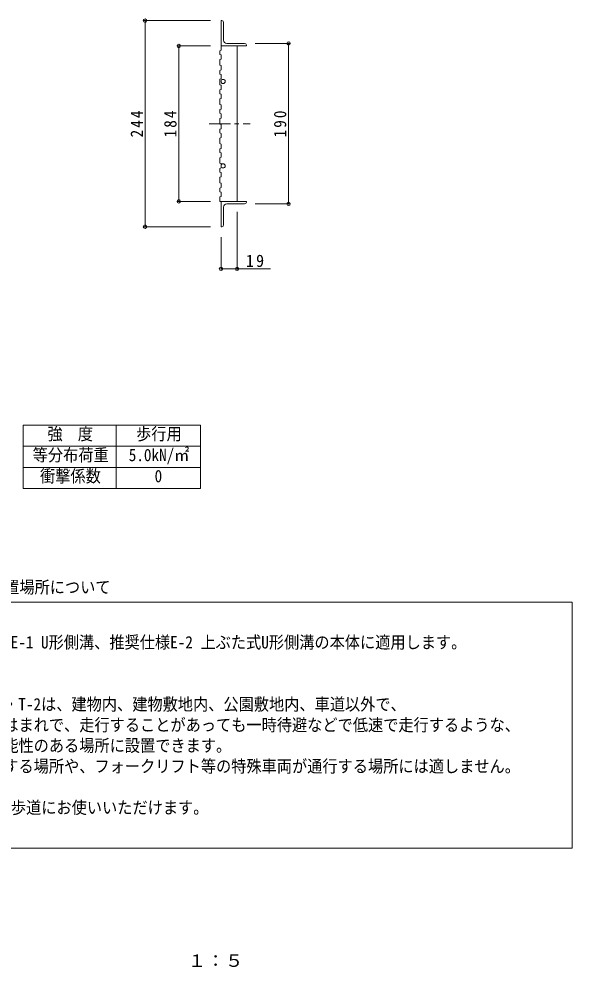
# Model space of a CAD drawing. Units: millimetres, scale not verified. Extents: x -918 to 910, y -686 to 591.
# Drawn here: x 255 to 910, y -680 to 443 of the extents above; entities that cross this region are included whole.
import ezdxf
from ezdxf.enums import TextEntityAlignment as Align

# ---------------------------------------------------------------- set-up
doc = ezdxf.new("R2010")
doc.units = ezdxf.units.MM
doc.header["$LTSCALE"] = 5
doc.header["$PDMODE"] = 32
doc.header["$PDSIZE"] = 4
doc.linetypes.add('CHAIN1', pattern=[8, 5, -1, 1, -1])
for name, color, linetype, lineweight in [('1-1_1-1ﾚｲﾔ', 2, 'Continuous', 9), ('1-2_1-2ﾚｲﾔ', 3, 'Continuous', 9), ('1-4_1-4ﾚｲﾔ', 7, 'Continuous', 9), ('F-F_F-Fﾚｲﾔ', 7, 'Continuous', 9)]:
    doc.layers.add(name, color=color, linetype=linetype, lineweight=lineweight)
doc.layers.add('F-0_F-0ﾚｲﾔ', color=2, linetype='Continuous')
doc.styles.add('ＭＳ ゴシック', font='')
doc.styles.get('ＭＳ ゴシック').set_extended_font_data('MS Gothic')

msp = doc.modelspace()

# ---------------------------------------------------------------- linework, layer by layer
at = {"layer": '1-1_1-1ﾚｲﾔ'}
for p, q in [((494.276, 440.967), (494.276, 410.967)), ((495.276, 440.967), (494.276, 440.967)), ((497.276, 417.967), (497.276, 438.967)), ((494.276, 410.967), (524.276, 410.967)), ((501.276, 413.967), (522.276, 413.967)), ((524.276, 411.967), (524.276, 410.967)), ((494.276, 226.967), (524.276, 226.967)), ((494.276, 196.967), (494.276, 226.967)), ((524.276, 225.967), (524.276, 226.967)), ((497.276, 219.967), (497.276, 198.967)), ((501.276, 223.967), (522.276, 223.967)), ((495.276, 196.967), (494.276, 196.967))]:
    msp.add_line(p, q, dxfattribs=at)
for centre, radius, start, end in [((495.276, 438.967), 2, 0, 90), ((501.276, 417.967), 4, 180, 270), ((522.276, 411.967), 2, 0, 90), ((522.276, 225.967), 2, 270, 0), ((501.276, 219.967), 4, 90, 180), ((495.276, 198.967), 2, 270, 0)]:
    msp.add_arc(centre, radius, start, end, dxfattribs=at)
at = {"layer": '1-2_1-2ﾚｲﾔ'}
for p, q in [((492.776, 405.343), (494.276, 405.854)), ((494.276, 410.967), (494.276, 405.854)), ((513.276, 410.967), (513.276, 226.967)), ((492.776, 394.799), (494.276, 395.311)), ((492.776, 382.116), (494.276, 382.628)), ((494.276, 387.741), (494.276, 382.628)), ((492.776, 371.573), (494.276, 372.084)), ((492.776, 358.89), (494.276, 359.401)), ((494.276, 364.514), (494.276, 359.401)), ((492.776, 348.347), (494.276, 348.858)), ((494.276, 353.971), (494.276, 348.858)), ((494.276, 341.288), (494.276, 336.175)), ((492.776, 335.663), (494.276, 336.175)), ((492.776, 325.12), (494.276, 325.632)), ((494.276, 330.745), (494.276, 325.632)), ((494.276, 318.062), (494.276, 312.948)), ((492.776, 312.437), (494.276, 312.948)), ((494.276, 307.518), (494.276, 302.405)), ((492.776, 301.894), (494.276, 302.405)), ((494.276, 294.835), (494.276, 289.722)), ((492.776, 289.211), (494.276, 289.722)), ((494.276, 284.292), (494.276, 279.179)), ((492.776, 278.668), (494.276, 279.179)), ((494.276, 271.609), (494.276, 266.496)), ((492.776, 265.985), (494.276, 266.496)), ((494.276, 261.066), (494.276, 255.953)), ((492.776, 255.441), (494.276, 255.953)), ((494.276, 248.383), (494.276, 243.27)), ((492.776, 242.758), (494.276, 243.27)), ((494.276, 237.839), (494.276, 232.726)), ((492.776, 232.215), (494.276, 232.726)), ((492.776, 232.215), (492.776, 226.967)), ((494.276, 226.967), (492.776, 226.967))]:
    msp.add_line(p, q, dxfattribs=at)
at = {"layer": '1-2_1-2ﾚｲﾔ', "linetype": 'CHAIN1'}
msp.add_line((480.372, 318.967), (528.7, 318.967), dxfattribs=at)
at = {"layer": '1-2_1-2ﾚｲﾔ'}
for points in [[(492.776, 405.343), (492.776, 400.935), (494.276, 400.424), (494.276, 395.311)], [(492.776, 394.799), (492.776, 388.252), (494.276, 387.741)], [(492.776, 382.116), (492.776, 377.709), (494.276, 377.198), (494.276, 372.084)], [(492.776, 371.573), (492.776, 365.026), (494.276, 364.514)], [(492.776, 358.89), (492.776, 354.482), (494.276, 353.971)], [(492.776, 348.347), (492.776, 341.799), (494.276, 341.288)], [(492.776, 335.663), (492.776, 331.256), (494.276, 330.745)], [(492.776, 325.12), (492.776, 318.573), (494.276, 318.062)], [(492.776, 312.437), (492.776, 308.03), (494.276, 307.518)], [(492.776, 301.894), (492.776, 295.347), (494.276, 294.835)], [(492.776, 289.211), (492.776, 284.803), (494.276, 284.292)], [(492.776, 278.668), (492.776, 272.12), (494.276, 271.609)], [(492.776, 265.985), (492.776, 261.577), (494.276, 261.066)], [(492.776, 255.441), (492.776, 248.894), (494.276, 248.383)], [(492.776, 242.758), (492.776, 238.351), (494.276, 237.839)]]:
    msp.add_lwpolyline(points, dxfattribs=at)
for centre in [(496.776, 368.967), (496.776, 268.967)]:
    msp.add_circle(centre, 2.5, dxfattribs=at)
at = {"layer": '1-4_1-4ﾚｲﾔ'}
for p, q in [((481.776, 440.967), (402.776, 440.967)), ((404.276, 196.967), (404.276, 440.967)), ((481.776, 410.967), (442.776, 410.967)), ((444.276, 226.967), (444.276, 410.967)), ((534.776, 413.967), (575.776, 413.967)), ((574.276, 223.967), (574.276, 413.967)), ((481.776, 226.967), (442.776, 226.967)), ((513.276, 214.467), (513.276, 145.467)), ((534.776, 223.967), (575.776, 223.967)), ((481.776, 196.967), (402.776, 196.967)), ((494.276, 184.467), (494.276, 145.467)), ((494.276, 146.967), (553.048, 146.967))]:
    msp.add_line(p, q, dxfattribs=at)
for p in [(404.276, 440.967), (574.276, 413.967), (444.276, 410.967), (444.276, 226.967), (574.276, 223.967), (404.276, 196.967), (494.276, 146.967), (513.276, 146.967)]:
    msp.add_point(p, dxfattribs=at)
at = {"layer": 'F-F_F-Fﾚｲﾔ', "color": 2}
for p, q in [((260, -38.116), (470, -38.116)), ((260, -38.116), (260, -113.116)), ((370, -38.116), (370, -113.116)), ((470, -38.116), (470, -113.116)), ((260, -63.116), (470, -63.116)), ((260, -88.116), (470, -88.116)), ((260, -113.116), (470, -113.116)), ((40, -247.723), (910, -247.723))]:
    msp.add_line(p, q, dxfattribs=at)
msp.add_lwpolyline([(910, -247.723), (910, -539.054), (40, -539.054)], dxfattribs=at)

# ---------------------------------------------------------------- texts
at = {"layer": '1-4_1-4ﾚｲﾔ', "color": 2, "char_height": 14.66, "attachment_point": 7, "rotation": 90, "style": 'ＭＳ ゴシック'}
for s, insert in [('\\T1.27;\\W0.9;244', (401.776, 302.717)), ('\\T1.27;\\W0.9;184', (441.776, 302.717)), ('\\T1.27;\\W0.9;190', (571.776, 302.717))]:
    msp.add_mtext(s, dxfattribs=dict(at, insert=insert))
at = {"layer": '1-4_1-4ﾚｲﾔ', "color": 2, "insert": (523.795, 149.018), "char_height": 14.66, "attachment_point": 7, "style": 'ＭＳ ゴシック'}
msp.add_mtext('\\T1.27;\\W0.95;19', dxfattribs=at)
at = {"layer": 'F-0_F-0ﾚｲﾔ', "style": 'ＭＳ ゴシック', "width": 1.1}
msp.add_text('１：５', height=14.66, dxfattribs=at).set_placement((454.889, -683.96), align=Align.BOTTOM_LEFT)
at = {"layer": 'F-F_F-Fﾚｲﾔ', "style": 'ＭＳ ゴシック', "width": 0.9}
for s, p in [('強\u3000度', (288.75, -60.116)), ('歩行用', (393.75, -60.116)), ('等分布荷重', (271.25, -85.116)), ('5.0kN/㎡', (385, -85.116)), ('衝撃係数', (280, -110.116)), ('0', (415.625, -110.116)), ('適用Ｕ形側溝および、設置場所について', (39.559, -241.657)), ('\u3000JIS A 5372 推奨仕様E-1 U形側溝、推奨仕様E-2 上ぶた式U形側溝の本体に適用します。', (56.474, -306.904)), ('\u3000適用荷重 T-14・T-6・T-2は、建物内、建物敷地内、公園敷地内、車道以外で、', (56.474, -380.312)), ('\u3000車両が走行することはまれで、走行することがあっても一時待避などで低速で走行するような、', (56.474, -404.781)), ('\u3000車両が乗り入れる可能性のある場所に設置できます。 ', (56.474, -429.251)), ('\u3000※車両が頻繁に通行する場所や、フォークリフト等の特殊車両が通行する場所には適しません。', (56.474, -453.72)), ('\u3000適用荷重 歩行用は、歩道にお使いいただけます。', (56.474, -502.659))]:
    msp.add_text(s, height=14.66, dxfattribs=at).set_placement(p, align=Align.BOTTOM_LEFT)

doc.saveas('drawing.dxf')
